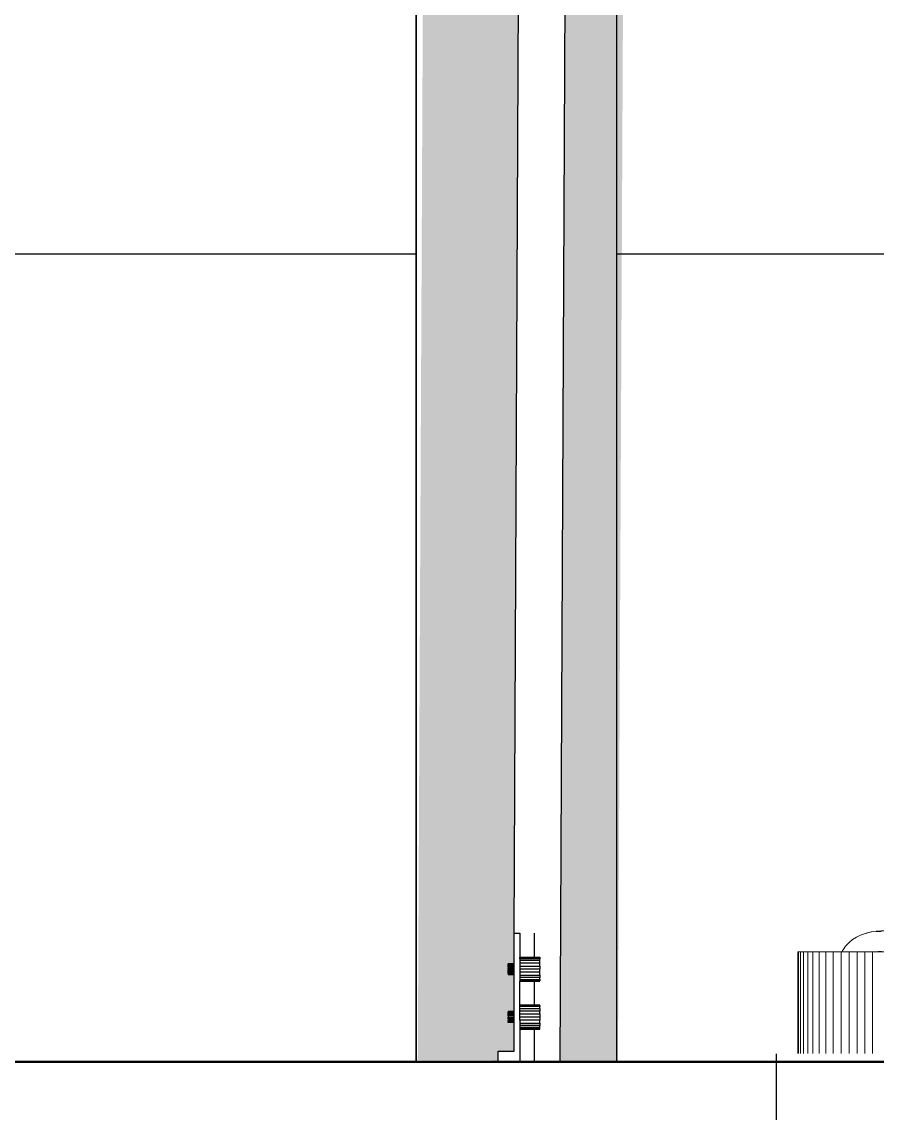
# Model space of a CAD drawing. Header units: millimetres. Extents: x 124972 to 152645, y 1647 to 10452.
# Drawn here: x 152332.7 to 152375.5, y 9270.4 to 9324.9 of the extents above; entities that cross this region are included whole.
import ezdxf

# ---------------------------------------------------------------- set-up
doc = ezdxf.new("R2010")
doc.units = ezdxf.units.MM
doc.linetypes.add('HIDDEN', pattern=[9.525, 6.35, -3.175])
for name, color, linetype in [('Hachuria - Moveis', 1, 'Continuous'), ('Piso', 55, 'Continuous'), ('PN010', 1, 'Continuous'), ('Projeção Janela - Viga', 1, 'HIDDEN')]:
    doc.layers.add(name, color=color, linetype=linetype)
for name, color, linetype, lineweight in [('Moveis', 1, 'Continuous', 9), ('Parede Baixa', 5, 'Continuous', 50), ('Pisos Externos', 15, 'Continuous', 9)]:
    doc.layers.add(name, color=color, linetype=linetype, lineweight=lineweight)

# ---------------------------------------------------------------- blocks, each defined once
blk = doc.blocks.new('u')
at = {"layer": 'Moveis'}
for p, q in [((12556.013, 3324.168), (12552.049, 3324.168)), ((12556.013, 3324.143), (12552.049, 3324.143)), ((12556.013, 3324.168), (12556.013, 3320.168)), ((12556.013, 3324.07), (12552.049, 3324.07)), ((12556.013, 3323.95), (12552.049, 3323.95)), ((12556.013, 3323.786), (12552.049, 3323.786)), ((12556.013, 3323.582), (12552.049, 3323.582)), ((12556.013, 3323.343), (12552.049, 3323.343)), ((12556.013, 3323.076), (12552.049, 3323.076)), ((12556.013, 3322.786), (12552.049, 3322.786)), ((12556.013, 3322.481), (12552.049, 3322.481)), ((12556.013, 3322.449), (12556.061, 3322.426)), ((12556.095, 3322.404), (12556.061, 3322.426)), ((12556.013, 3322.168), (12552.049, 3322.168)), ((12556.095, 3322.404), (12556.232, 3322.311)), ((12556.257, 3322.282), (12556.232, 3322.311)), ((12556.257, 3322.282), (12556.359, 3322.193)), ((12556.382, 3322.167), (12556.359, 3322.193)), ((12556.382, 3322.167), (12556.494, 3322.031)), ((12556.494, 3322.031), (12556.593, 3321.876)), ((12556.013, 3321.855), (12552.049, 3321.855)), ((12556.603, 3321.851), (12556.593, 3321.876)), ((12556.603, 3321.851), (12556.676, 3321.704)), ((12556.684, 3321.683), (12556.676, 3321.704)), ((12556.684, 3321.683), (12556.748, 3321.503)), ((12556.013, 3321.55), (12552.049, 3321.55)), ((12556.013, 3321.26), (12552.049, 3321.26)), ((12556.013, 3321.138), (12556.027, 3321.04)), ((12556.748, 3321.503), (12556.795, 3321.312)), ((12556.795, 3321.312), (12556.824, 3321.114)), ((12556.824, 3321.114), (12556.833, 3320.923))]:
    blk.add_line(p, q, dxfattribs=at)
for points, invisible_edges in [([(12556.013, 3322.449), (12556.049, 3335.554), (12556.061, 3322.426)], 3), ([(12556.013, 3322.449), (12556.049, 3335.554), (12556.061, 3322.426)], 3), ([(12556.013, 3322.449), (12556.049, 3335.554), (12556.061, 3322.426)], 3), ([(12556.013, 3322.449), (12556.049, 3335.554), (12556.061, 3322.426)], 3), ([(12556.013, 3322.449), (12556.049, 3335.554), (12556.061, 3322.426)], 3), ([(12556.061, 3322.426), (12633.549, 3335.554), (12556.095, 3322.404)], 3), ([(12556.061, 3322.426), (12633.549, 3335.554), (12556.095, 3322.404)], 3), ([(12556.061, 3322.426), (12633.549, 3335.554), (12556.095, 3322.404)], 3), ([(12556.061, 3322.426), (12633.549, 3335.554), (12556.095, 3322.404)], 3), ([(12556.061, 3322.426), (12633.549, 3335.554), (12556.095, 3322.404)], 3), ([(12556.095, 3322.404), (12633.549, 3335.554), (12556.232, 3322.311)], 3), ([(12556.095, 3322.404), (12633.549, 3335.554), (12556.232, 3322.311)], 3), ([(12556.095, 3322.404), (12633.549, 3335.554), (12556.232, 3322.311)], 3), ([(12556.095, 3322.404), (12633.549, 3335.554), (12556.232, 3322.311)], 3), ([(12556.095, 3322.404), (12633.549, 3335.554), (12556.232, 3322.311)], 3), ([(12556.232, 3322.311), (12633.549, 3335.554), (12556.257, 3322.282)], 3), ([(12556.232, 3322.311), (12633.549, 3335.554), (12556.257, 3322.282)], 3), ([(12556.232, 3322.311), (12633.549, 3335.554), (12556.257, 3322.282)], 3), ([(12556.232, 3322.311), (12633.549, 3335.554), (12556.257, 3322.282)], 3), ([(12556.232, 3322.311), (12633.549, 3335.554), (12556.257, 3322.282)], 3), ([(12556.257, 3322.282), (12633.549, 3335.554), (12556.359, 3322.193)], 3), ([(12556.257, 3322.282), (12633.549, 3335.554), (12556.359, 3322.193)], 3), ([(12556.257, 3322.282), (12633.549, 3335.554), (12556.359, 3322.193)], 3), ([(12556.257, 3322.282), (12633.549, 3335.554), (12556.359, 3322.193)], 3), ([(12556.257, 3322.282), (12633.549, 3335.554), (12556.359, 3322.193)], 3), ([(12556.359, 3322.193), (12633.549, 3335.554), (12556.382, 3322.167)], 3), ([(12556.359, 3322.193), (12633.549, 3335.554), (12556.382, 3322.167)], 3), ([(12556.359, 3322.193), (12633.549, 3335.554), (12556.382, 3322.167)], 3), ([(12556.359, 3322.193), (12633.549, 3335.554), (12556.382, 3322.167)], 3), ([(12556.359, 3322.193), (12633.549, 3335.554), (12556.382, 3322.167)], 3), ([(12556.382, 3322.167), (12633.549, 3335.554), (12556.494, 3322.031)], 3), ([(12556.382, 3322.167), (12633.549, 3335.554), (12556.494, 3322.031)], 3), ([(12556.382, 3322.167), (12633.549, 3335.554), (12556.494, 3322.031)], 3), ([(12556.382, 3322.167), (12633.549, 3335.554), (12556.494, 3322.031)], 3), ([(12556.382, 3322.167), (12633.549, 3335.554), (12556.494, 3322.031)], 3), ([(12556.494, 3322.031), (12633.549, 3335.554), (12556.593, 3321.876)], 3), ([(12556.494, 3322.031), (12633.549, 3335.554), (12556.593, 3321.876)], 3), ([(12556.494, 3322.031), (12633.549, 3335.554), (12556.593, 3321.876)], 3), ([(12556.494, 3322.031), (12633.549, 3335.554), (12556.593, 3321.876)], 3), ([(12556.494, 3322.031), (12633.549, 3335.554), (12556.593, 3321.876)], 3), ([(12556.593, 3321.876), (12633.549, 3335.554), (12556.603, 3321.851)], 3), ([(12556.593, 3321.876), (12633.549, 3335.554), (12556.603, 3321.851)], 3), ([(12556.593, 3321.876), (12633.549, 3335.554), (12556.603, 3321.851)], 3), ([(12556.593, 3321.876), (12633.549, 3335.554), (12556.603, 3321.851)], 3), ([(12556.593, 3321.876), (12633.549, 3335.554), (12556.603, 3321.851)], 3), ([(12556.603, 3321.851), (12633.549, 3335.554), (12556.676, 3321.704)], 3), ([(12556.603, 3321.851), (12633.549, 3335.554), (12556.676, 3321.704)], 3), ([(12556.603, 3321.851), (12633.549, 3335.554), (12556.676, 3321.704)], 3), ([(12556.603, 3321.851), (12633.549, 3335.554), (12556.676, 3321.704)], 3), ([(12556.603, 3321.851), (12633.549, 3335.554), (12556.676, 3321.704)], 3), ([(12556.676, 3321.704), (12633.549, 3335.554), (12556.684, 3321.683)], 3), ([(12556.676, 3321.704), (12633.549, 3335.554), (12556.684, 3321.683)], 3), ([(12556.676, 3321.704), (12633.549, 3335.554), (12556.684, 3321.683)], 3), ([(12556.676, 3321.704), (12633.549, 3335.554), (12556.684, 3321.683)], 3), ([(12556.676, 3321.704), (12633.549, 3335.554), (12556.684, 3321.683)], 3), ([(12556.684, 3321.683), (12633.549, 3335.554), (12556.748, 3321.503)], 3), ([(12556.684, 3321.683), (12633.549, 3335.554), (12556.748, 3321.503)], 3), ([(12556.684, 3321.683), (12633.549, 3335.554), (12556.748, 3321.503)], 3), ([(12556.684, 3321.683), (12633.549, 3335.554), (12556.748, 3321.503)], 3), ([(12556.684, 3321.683), (12633.549, 3335.554), (12556.748, 3321.503)], 3), ([(12556.748, 3321.503), (12633.549, 3335.554), (12556.795, 3321.312)], 3), ([(12556.748, 3321.503), (12633.549, 3335.554), (12556.795, 3321.312)], 3), ([(12556.748, 3321.503), (12633.549, 3335.554), (12556.795, 3321.312)], 3), ([(12556.748, 3321.503), (12633.549, 3335.554), (12556.795, 3321.312)], 3), ([(12556.748, 3321.503), (12633.549, 3335.554), (12556.795, 3321.312)], 3), ([(12556.795, 3321.312), (12633.549, 3335.554), (12556.824, 3321.114)], 3), ([(12556.795, 3321.312), (12633.549, 3335.554), (12556.824, 3321.114)], 3), ([(12556.795, 3321.312), (12633.549, 3335.554), (12556.824, 3321.114)], 3), ([(12556.795, 3321.312), (12633.549, 3335.554), (12556.824, 3321.114)], 3), ([(12556.795, 3321.312), (12633.549, 3335.554), (12556.824, 3321.114)], 3), ([(12556.824, 3321.114), (12633.549, 3335.554), (12556.833, 3320.923)], 3), ([(12556.824, 3321.114), (12633.549, 3335.554), (12556.833, 3320.923)], 3), ([(12556.824, 3321.114), (12633.549, 3335.554), (12556.833, 3320.923)], 3), ([(12556.824, 3321.114), (12633.549, 3335.554), (12556.833, 3320.923)], 3), ([(12556.824, 3321.114), (12633.549, 3335.554), (12556.833, 3320.923)], 3), ([(12556.833, 3320.923), (12633.549, 3335.554), (12556.833, 3308.185)], 3), ([(12556.833, 3320.923), (12633.549, 3335.554), (12556.833, 3308.185)], 3), ([(12556.833, 3320.923), (12633.549, 3335.554), (12556.833, 3308.185)], 3), ([(12556.833, 3320.923), (12633.549, 3335.554), (12556.833, 3308.185)], 3), ([(12556.833, 3320.923), (12633.549, 3335.554), (12556.833, 3308.185)], 3), ([(12556.013, 3321.138), (12556.015, 3321.434), (12556.027, 3321.04)], 3), ([(12556.027, 3321.04), (12556.051, 3321.14), (12556.033, 3320.904)], 3), ([(12556.748, 3321.503), (12556.79, 3321.3), (12556.745, 3321.484)], 1), ([(12556.79, 3321.3), (12556.748, 3321.503), (12556.795, 3321.312)], 13), ([(12556.79, 3321.3), (12556.795, 3321.312), (12556.818, 3321.108)], 3), ([(12556.818, 3321.108), (12556.795, 3321.312), (12556.824, 3321.114)], 13), ([(12556.818, 3321.108), (12556.811, 3320.919), (12556.802, 3321.101)], 1), ([(12556.824, 3307.993), (12556.824, 3321.114), (12556.833, 3320.923)], 13)]:
    blk.add_3dface(points, dxfattribs=dict(at, invisible_edges=invisible_edges))

msp = doc.modelspace()

# ---------------------------------------------------------------- hatches: boundary and pattern name
at = {"layer": 'Piso'}
h = msp.add_hatch(dxfattribs=at)
h.set_pattern_fill('ANSI37', color=256, scale=13.33333, angle=-45)
h.paths.add_polyline_path([(152362.445, 9428.006), (152362.445, 9273.006), (152371.51, 9273.417), (152371.51, 9278.49), (152373.67, 9278.49), (152374.081, 9279.138), (152375.145, 9279.637), (152392.239, 9279.691), (152393.586, 9279.206), (152394.248, 9278.033), (152394.074, 9277.574), (152393.37, 9277.364), (152392.919, 9277.648), (152391.945, 9278.517), (152376.63, 9278.49), (152376.63, 9273.417), (152405.45, 9273.006), (152405.45, 9273.533), (152405.022, 9273.533), (152405.022, 9276.871), (152405.924, 9277.125), (152407.197, 9276.963), (152407.159, 9279.501), (152409.524, 9279.481), (152409.524, 9282.045), (152388.681, 9282.045), (152388.69, 9340.204), (152396.793, 9352), (152424.554, 9352.515), (152435.931, 9341.825), (152435.487, 9282.045), (152414.644, 9282.045), (152414.644, 9279.481), (152416.887, 9279.481), (152417.181, 9276.925), (152418.359, 9276.979), (152418.856, 9276.64), (152418.718, 9273.006), (152467.445, 9273.006), (152467.445, 9323.243), (152567.445, 9322.824), (152567.445, 9428.006), (152565.025, 9428.006), (152565.025, 9426.477), (152555.025, 9426.477), (152555.025, 9355.977), (152558.525, 9355.977), (152558.525, 9357.477), (152558.479, 9358.412), (152558.985, 9359.025), (152561.593, 9358.409), (152563.308, 9357.293), (152563.975, 9356.199), (152563.985, 9353.208), (152562.701, 9351.401), (152561.525, 9350.977), (152558.616, 9350.977), (152558.107, 9351.824), (152558.525, 9353.477), (152555.025, 9353.477), (152555.025, 9349.477), (152552.025, 9349.477), (152552.025, 9353.477), (152548.525, 9353.477), (152548.525, 9351.977), (152548.525, 9351.17), (152547.879, 9350.618), (152545.525, 9350.977), (152543.669, 9352.465), (152543.367, 9353.459), (152543.379, 9356.499), (152544.047, 9357.397), (152545.525, 9358.633), (152548.232, 9358.633), (152548.9, 9357.44), (152548.525, 9355.977), (152552.025, 9355.977), (152552.025, 9428.477), (152555.025, 9428.477), (152555.025, 9431.477), (152472.942, 9431.477), (152472.942, 9425.647), (152462.942, 9425.647), (152462.942, 9428.042)])
h = msp.add_hatch(dxfattribs=at)
h.set_pattern_fill('ANSI37', color=256, scale=13.33333, angle=-45)
h.paths.add_polyline_path([(152352.445, 9428.006), (152272.445, 9428.006), (152272.445, 9273.006), (152298.904, 9273.006), (152299.369, 9274.281), (152299.336, 9274.5), (152299.683, 9274.664), (152305.669, 9274.547), (152305.669, 9277.179), (152306.227, 9278.109), (152306.426, 9278.809), (152306.476, 9279.393), (152306.763, 9279.916), (152306.177, 9279.916), (152306.177, 9283.926), (152307.304, 9283.926), (152307.304, 9312.152), (152294.733, 9312.152), (152294.733, 9343.614), (152325.476, 9343.614), (152325.476, 9312.152), (152312.904, 9312.152), (152312.904, 9283.926), (152314.031, 9283.926), (152314.031, 9279.916), (152313.446, 9279.916), (152313.716, 9279.418), (152314.54, 9277.179), (152314.54, 9274.547), (152320.459, 9274.547), (152320.703, 9274.563), (152321.453, 9273.382), (152321.304, 9273.006), (152352.445, 9273.006)])
at = {"layer": 'Pisos Externos'}
h = msp.add_hatch(dxfattribs=at)
h.set_pattern_fill('AR-SAND', color=256, scale=0.05, angle=135)
h.set_pattern_definition([(172.5, (160231.923, -39352.4806), (-1.673767446, -1.78690674), [0, -1.9304, 0, -2.159, 0, -2.06375]), (142.5, (160231.923, -39352.4806), (-4.12366426, -0.94505464), [0, -1.0414, 0, -1.7399, 0, -0.66675]), (102.5, (160233.0275, -39353.5852), (-2.80166156, 2.79149913), [0, -0.635, 0, -2.286, 0, -2.9845]), (92.5, (160233.0275, -39353.5852), (-3.4877539, 1.91140555), [0, -0.3175, 0, -1.4986, 0, -1.7145])])
h.paths.add_polyline_path([(152358.579, 9428.062), (152358.565, 9425.061), (152363.245, 9425.055), (152363.259, 9428.062)])
h.paths.add_polyline_path([(152358.565, 9425.055), (152357.065, 9425.062), (152356.745, 9358.063), (152357.703, 9358.059), (152360.025, 9358.048), (152359.62, 9273.049), (152362.52, 9273.035), (152363.245, 9425.055)])
h.paths.add_polyline_path([(152353.245, 9425.072), (152352.52, 9273.082), (152356.528, 9273.063), (152356.528, 9273.532), (152357.328, 9273.532), (152357.328, 9274.965), (152357.034, 9274.965), (152357.034, 9275.506), (152357.328, 9275.506), (152357.328, 9277.359), (152357.034, 9277.359), (152357.034, 9277.9), (152357.328, 9277.9), (152357.703, 9358.059), (152356.745, 9358.063), (152356.698, 9348.063), (152354.698, 9348.073), (152355.065, 9425.072)])
h.paths.add_polyline_path([(152353.259, 9428.081), (152353.245, 9425.095), (152353.565, 9425.095), (152353.579, 9428.079)])

# ---------------------------------------------------------------- linework, layer by layer
msp.add_line((152352.445, 9273.006), (152352.445, 9428.006))
at = {"layer": 'Hachuria - Moveis'}
for p, q in [((152357.328, 9277.855, -9825), (152357.328, 9277.888, -9825)), ((152357.621, 9278.148, -9825), (152357.621, 9278.053, -9825)), ((152357.034, 9277.749, -9825), (152357.034, 9277.806, -9825)), ((152357.034, 9277.629, -9825), (152357.034, 9277.689, -9825)), ((152357.034, 9277.453, -9825), (152357.034, 9277.51, -9825)), ((152357.621, 9277.784, -9825), (152357.621, 9277.629, -9825)), ((152357.621, 9277.33, -9825), (152357.621, 9277.206, -9825)), ((152357.621, 9277.051, -9825), (152357.621, 9277.031, -9825)), ((152358.618, 9275.814, -9825), (152358.618, 9275.754, -9825)), ((152357.328, 9275.461, -9825), (152357.328, 9275.494, -9825)), ((152358.618, 9275.659, -9825), (152358.618, 9275.535, -9825)), ((152358.618, 9275.235, -9825), (152358.618, 9275.081, -9825)), ((152357.621, 9274.936, -9825), (152357.621, 9274.812, -9825)), ((152358.325, 9274.717, -9825), (152358.325, 9274.657, -9825)), ((152358.325, 9274.637, -9825), (152358.325, 9272.978, -9825))]:
    msp.add_line(p, q, dxfattribs=at)
at = {"layer": 'Hachuria - Moveis', "elevation": -9825}
for points in [[(152357.328, 9277.855), (152357.328, 9279.425), (152357.621, 9279.425), (152357.621, 9278.228), (152358.325, 9278.228), (152358.618, 9278.228), (152358.618, 9278.208)], [(152358.325, 9279.425), (152358.325, 9278.228), (152358.325, 9278.208), (152358.618, 9278.208), (152358.618, 9278.148)], [(152357.328, 9277.806), (152357.328, 9277.855), (152357.034, 9277.855), (152357.034, 9277.888)], [(152357.328, 9277.629), (152357.328, 9277.689), (152357.328, 9277.749), (152357.328, 9277.806), (152357.034, 9277.806), (152357.034, 9277.855)], [(152358.618, 9278.053), (152358.618, 9278.148), (152357.621, 9278.148), (152357.621, 9278.208), (152358.325, 9278.208)], [(152358.618, 9277.929), (152358.618, 9278.053), (152357.621, 9278.053), (152357.621, 9277.929)], [(152358.618, 9277.784), (152358.618, 9277.929), (152357.621, 9277.929), (152357.621, 9277.784), (152358.618, 9277.784), (152358.618, 9277.629)], [(152357.328, 9277.749), (152357.034, 9277.749), (152357.034, 9277.689), (152357.328, 9277.689)], [(152357.328, 9277.404), (152357.328, 9277.453), (152357.328, 9277.51), (152357.328, 9277.57), (152357.328, 9277.629), (152357.034, 9277.629), (152357.034, 9277.57)], [(152357.328, 9277.51), (152357.034, 9277.51), (152357.034, 9277.57), (152357.328, 9277.57)], [(152357.034, 9277.404), (152357.034, 9277.453), (152357.328, 9277.453)], [(152357.034, 9275.412), (152357.034, 9275.461), (152357.034, 9275.494), (152357.328, 9275.494), (152357.328, 9275.506), (152357.328, 9277.359), (152357.328, 9277.371), (152357.328, 9277.404), (152357.034, 9277.404), (152357.034, 9277.371), (152357.328, 9277.371)], [(152357.034, 9277.371), (152357.034, 9277.359), (152357.328, 9277.359)], [(152358.618, 9277.475), (152358.618, 9277.629), (152357.621, 9277.629), (152357.621, 9277.475)], [(152358.618, 9277.33), (152358.618, 9277.475), (152357.621, 9277.475), (152357.621, 9277.33), (152358.618, 9277.33), (152358.618, 9277.206)], [(152358.618, 9277.111), (152358.618, 9277.206), (152357.621, 9277.206), (152357.621, 9277.111), (152358.618, 9277.111), (152358.618, 9277.051)], [(152357.621, 9277.111), (152357.621, 9277.051), (152358.325, 9277.051), (152358.325, 9277.031), (152358.325, 9275.834), (152358.325, 9275.814)], [(152358.618, 9274.936), (152358.618, 9275.081), (152357.621, 9275.081), (152357.621, 9275.235), (152357.621, 9275.39), (152357.621, 9275.535), (152357.621, 9275.659), (152357.621, 9275.754), (152357.621, 9275.814), (152358.325, 9275.814), (152358.618, 9275.814), (152358.618, 9275.834), (152358.325, 9275.834), (152357.621, 9275.834), (152357.621, 9277.031), (152358.325, 9277.031), (152358.618, 9277.031), (152358.618, 9277.051), (152358.325, 9277.051)], [(152357.621, 9275.659), (152358.618, 9275.659), (152358.618, 9275.754), (152357.621, 9275.754)], [(152357.328, 9275.506), (152357.034, 9275.506), (152357.034, 9275.494)], [(152357.328, 9275.295), (152357.328, 9275.355), (152357.328, 9275.412), (152357.328, 9275.461), (152357.034, 9275.461)], [(152357.034, 9275.355), (152357.034, 9275.412), (152357.328, 9275.412)], [(152357.034, 9275.295), (152357.034, 9275.355), (152357.328, 9275.355)], [(152357.034, 9274.977), (152357.328, 9274.977), (152357.328, 9275.01), (152357.328, 9275.059), (152357.328, 9275.116), (152357.328, 9275.176), (152357.328, 9275.235), (152357.328, 9275.295), (152357.034, 9275.295), (152357.034, 9275.235)], [(152357.034, 9275.176), (152357.034, 9275.235), (152357.328, 9275.235)], [(152357.328, 9275.116), (152357.034, 9275.116), (152357.034, 9275.176), (152357.328, 9275.176)], [(152357.621, 9275.39), (152358.618, 9275.39), (152358.618, 9275.535), (152357.621, 9275.535)], [(152358.618, 9275.39), (152358.618, 9275.235), (152357.621, 9275.235)], [(152356.528, 9272.987), (152356.528, 9273.532), (152357.328, 9273.532), (152357.328, 9274.965), (152357.328, 9275.01)], [(152357.034, 9275.01), (152357.034, 9275.059), (152357.328, 9275.059)], [(152357.328, 9274.965), (152357.034, 9274.965), (152357.034, 9274.977), (152357.034, 9275.01), (152357.328, 9275.01)], [(152357.621, 9275.081), (152357.621, 9274.936), (152358.618, 9274.936), (152358.618, 9274.812)], [(152358.618, 9274.717), (152358.618, 9274.812), (152357.621, 9274.812), (152357.621, 9274.717)], [(152358.618, 9274.657), (152358.618, 9274.717), (152358.325, 9274.717), (152357.621, 9274.717), (152357.621, 9274.657)], [(152357.621, 9274.637), (152358.325, 9274.637), (152358.618, 9274.637), (152358.618, 9274.657), (152358.325, 9274.657), (152357.621, 9274.657), (152357.621, 9274.637), (152357.621, 9272.981)]]:
    msp.add_lwpolyline(points, dxfattribs=at)
msp.add_lwpolyline([(152357.034, 9277.888), (152357.328, 9277.888), (152357.328, 9277.9), (152357.034, 9277.9)], close=True, dxfattribs=at)
at = {"layer": 'Moveis', "invisible_edges": 3}
msp.add_3dface([(152388.681, 9282.045), (152347.306, 9377.533), (152388.681, 9333.177)], dxfattribs=at)
msp.add_3dface([(152388.681, 9282.045), (152347.306, 9377.533), (152388.681, 9333.177)], dxfattribs=at)
msp.add_3dface([(152388.681, 9282.045), (152347.306, 9377.533), (152388.681, 9333.177)], dxfattribs=at)
msp.add_3dface([(152388.681, 9282.045), (152347.306, 9377.533), (152388.681, 9333.177)], dxfattribs=at)
msp.add_3dface([(152388.681, 9282.045), (152347.306, 9377.533), (152388.681, 9333.177)], dxfattribs=at)
at = {"layer": 'Parede Baixa'}
msp.add_line((152272.445, 9273.006), (152567.445, 9273.006), dxfattribs=at)
at = {"layer": 'Piso'}
for p, q in [((152352.445, 9428.006), (152352.445, 9273.006)), ((152362.445, 9428.006), (152362.445, 9273.006))]:
    msp.add_line(p, q, dxfattribs=at)
at = {"layer": 'Piso', "invisible_edges": 3}
for points in [[(152405.386, 9273.687), (152366.498, 9278.286), (152405.364, 9273.853)], [(152405.45, 9273.533), (152366.498, 9278.286), (152405.386, 9273.687)], [(152405.45, 9273.533), (152366.498, 9278.286), (152405.386, 9273.687)], [(152405.45, 9273.533), (152366.498, 9278.286), (152405.386, 9273.687)], [(152405.386, 9273.687), (152366.498, 9278.286), (152405.364, 9273.853)], [(152405.45, 9273.533), (152366.498, 9278.286), (152405.386, 9273.687)], [(152405.386, 9273.687), (152366.498, 9278.286), (152405.364, 9273.853)], [(152405.386, 9273.687), (152366.498, 9278.286), (152405.364, 9273.853)], [(152405.45, 9273.533), (152366.498, 9278.286), (152405.386, 9273.687)], [(152405.386, 9273.687), (152366.498, 9278.286), (152405.364, 9273.853)]]:
    msp.add_3dface(points, dxfattribs=at)
at = {"layer": 'PN010'}
for p, q in [((152357.328, 9279.425, -9825), (152357.703, 9358.059, -9825)), ((152360.025, 9358.048, -9825), (152359.62, 9272.972, -9825))]:
    msp.add_line(p, q, dxfattribs=at)
at = {"layer": 'Projeção Janela - Viga'}
msp.add_line((152370.421, 9273.395), (152370.421, 9258.363), dxfattribs=at)

# ---------------------------------------------------------------- block references
at = {"layer": 'Parede Baixa', "xscale": 1.28, "yscale": 1.28, "zscale": 1.28, "rotation": 89.99999999993783}
msp.add_blockref('u', (156626.445, -6793.206), dxfattribs=at)

doc.saveas('drawing.dxf')
